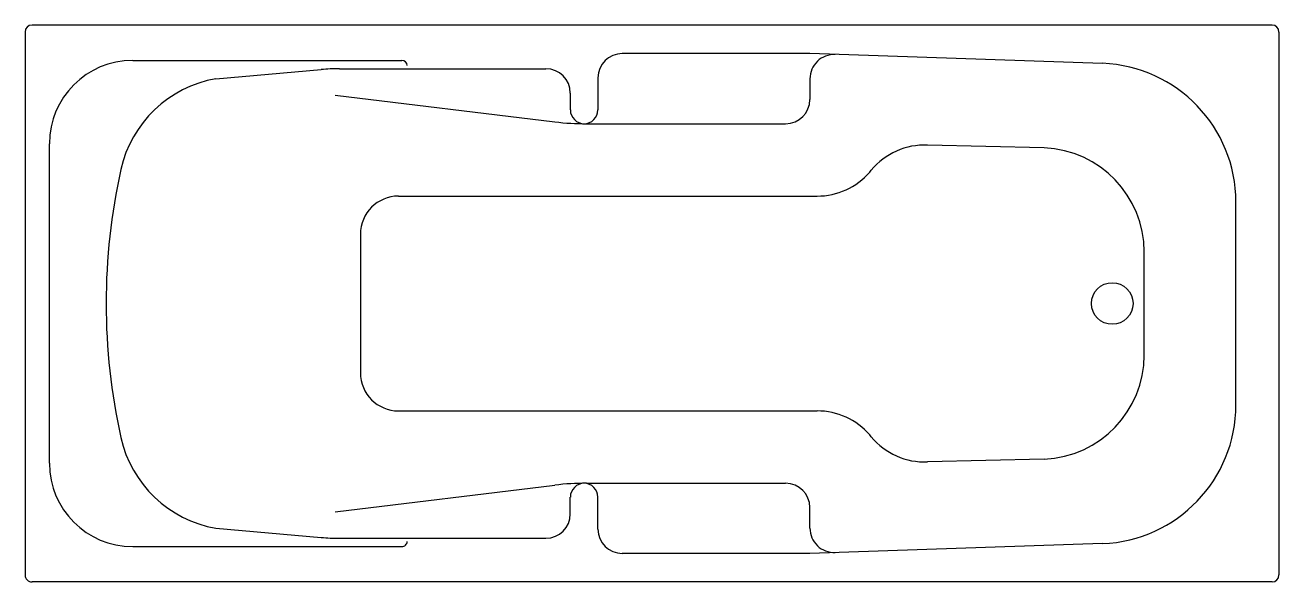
# Model space of a CAD drawing. Header units: metres. Extents: x -0.01 to 1.79, y 0 to 0.8.
import ezdxf

# ---------------------------------------------------------------- set-up
doc = ezdxf.new("R2010")
doc.units = ezdxf.units.M
doc.layers.add('Ceco.NET 9', color=5, linetype='Continuous')

# ---------------------------------------------------------------- blocks, each defined once
blk = doc.blocks.new('jacuzz 09Tm')
at = {"layer": 'Ceco.NET 9', "linetype": 'Continuous'}
for p, q in [((1.7801, 0.8), (0, 0.8)), ((-0.01, 0.79), (-0.01, 0.01)), ((1.79, 0.79), (1.79, 0.01)), ((1.1167, 0.7591), (0.8473, 0.7591)), ((1.5368, 0.745), (1.1167, 0.7591)), ((0.1446, 0.7492), (0.531, 0.7492)), ((0.264, 0.7228), (0.4151, 0.7361)), ((0.4412, 0.7372), (0.7378, 0.7372)), ((0.8124, 0.7242), (0.8124, 0.6781)), ((1.1167, 0.7228), (1.1167, 0.6931)), ((0.7727, 0.7023), (0.7727, 0.6781)), ((0.4354, 0.6991), (0.7506, 0.661)), ((0.7961, 0.6582), (1.0818, 0.6582)), ((0.0249, 0.1705), (0.0249, 0.6295)), ((1.453, 0.6236), (1.2856, 0.6275)), ((0.5262, 0.5543), (1.1271, 0.5543)), ((1.7282, 0.2544), (1.7282, 0.5457)), ((0.4714, 0.4995), (0.4714, 0.3005)), ((1.5966, 0.3259), (1.5966, 0.4741)), ((0.5262, 0.2457), (1.1271, 0.2457)), ((1.453, 0.1764), (1.2856, 0.1725)), ((0.4354, 0.1009), (0.7506, 0.139)), ((0.7961, 0.1418), (1.0818, 0.1418)), ((0.7727, 0.0977), (0.7727, 0.1219)), ((0.8124, 0.0758), (0.8124, 0.1219)), ((1.1167, 0.0772), (1.1167, 0.1069)), ((0.264, 0.0772), (0.4151, 0.064)), ((0.4412, 0.0628), (0.7378, 0.0628)), ((1.5368, 0.055), (1.1167, 0.0409)), ((0.1446, 0.0508), (0.531, 0.0508)), ((1.1167, 0.0409), (0.8473, 0.0409)), ((1.7801, 0), (0, 0))]:
    blk.add_line(p, q, dxfattribs=at)
blk.add_circle((1.5507, 0.4), 0.0299, dxfattribs=at)
for centre, radius, start, end in [((0, 0.79), 0.00997, 90, 179.9912), ((1.7801, 0.79), 0.00997, 359.9981, 89.9981), ((0.8473, 0.7242), 0.0349, 90, 179.9975), ((1.1516, 0.7228), 0.0349, 87.6788, 180.0005), ((0.1446, 0.6295), 0.1197, 90, 180), ((0.531, 0.7417), 0.00748, 359.9998, 89.9998), ((1.5288, 0.5457), 0.1995, 359.9999, 87.6799), ((0.293, 0.5558), 0.1695, 99.8397, 167.4683), ((0.4412, 0.438), 0.2992, 90, 94.9999), ((0.7378, 0.7023), 0.0349, 0, 90), ((1.0818, 0.6931), 0.0349, 269.9997, 359.9997), ((0.7926, 0.6781), 0.0198, 180, 0), ((0.7961, 1.0322), 0.374, 263, 270), ((1.2816, 0.5279), 0.0997, 87.6807, 140.4063), ((1.447, 0.4741), 0.1496, 360, 87.6813), ((0.994, 0.4), 0.8876, 167.4676, 192.5314), ((1.1271, 0.654), 0.0997, 270.0001, 319.1755), ((1.0818, 0.6931), 0.1596, 319.1799, 320.4104), ((0.5262, 0.4995), 0.0548, 90, 180), ((1.447, 0.3259), 0.1496, 272.3187, 0), ((0.5262, 0.3005), 0.0548, 180, 270), ((1.5288, 0.2544), 0.1995, 272.3204, 0.0001), ((1.1271, 0.146), 0.0997, 40.8247, 89.9996), ((0.293, 0.2442), 0.1695, 192.5316, 260.1605), ((1.0818, 0.1069), 0.1596, 39.5951, 40.8254), ((1.2816, 0.2721), 0.0997, 219.5934, 272.3196), ((0.1446, 0.1705), 0.1197, 180, 270), ((0.7961, -0.2322), 0.374, 90, 97), ((0.7926, 0.1219), 0.0198, 0, 180), ((1.0818, 0.1069), 0.0349, 0.0003, 90.0003), ((0.7378, 0.0977), 0.0349, 270, 0), ((0.8473, 0.0758), 0.0349, 179.9999, 269.9999), ((1.1516, 0.0772), 0.0349, 179.9995, 272.3196), ((0.4412, 0.362), 0.2992, 265.0002, 270.0001), ((0.531, 0.0583), 0.00748, 270.0004, 0.0004), ((0, 0.01), 0.00997, 180.0001, 270.0001), ((1.7801, 0.01), 0.00997, 269.9994, 359.9994)]:
    blk.add_arc(centre, radius, start, end, dxfattribs=at)

msp = doc.modelspace()

# ---------------------------------------------------------------- block references
at = {"layer": 'Ceco.NET 9'}
msp.add_blockref('jacuzz 09Tm', (0, 0), dxfattribs=at)

doc.saveas('drawing.dxf')
